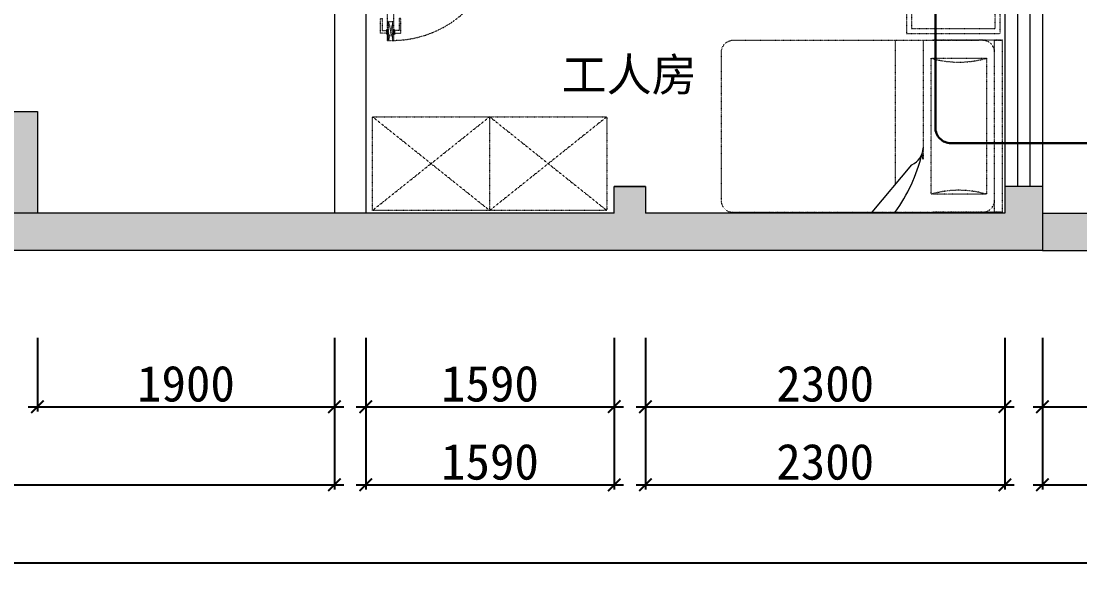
# Model space of a CAD drawing. Header units: millimetres. Extents: x -41640 to 3079702, y -5257903 to 68462.
# Drawn here: x 15878 to 22652, y 195 to 3707 of the extents above; entities that cross this region are included whole.
import ezdxf

# ---------------------------------------------------------------- set-up
doc = ezdxf.new("R2010")
doc.units = ezdxf.units.MM
doc.header["$LTSCALE"] = 10
doc.linetypes.add('ACAD_ISO03W100', pattern=[30, 12, -18])
doc.linetypes.add('CONTINOUS', pattern=[0])
doc.layers.get('0').update_dxf_attribs({"color": 255})
doc.layers.get('Defpoints').update_dxf_attribs({"color": 255})
for name, color, linetype, lineweight in [('1室外尺寸标注', 3, 'Continuous', 30), ('1强电插座布线图', 1, 'Continuous', 30), ('浅线', 251, 'CONTINOUS', 0)]:
    doc.layers.add(name, color=color, linetype=linetype, lineweight=lineweight)
doc.styles.get("Standard").update_dxf_attribs({"font": ''})
doc.styles.add('邓林', font='simhei.ttf')
doc.styles.get('Standard').set_extended_font_data('SimSun')
doc.dimstyles.get("Standard").update_dxf_attribs({"dimtxt": 0.18, "dimasz": 0.18, "dimexe": 0.18, "dimexo": 0.0625, "dimgap": 0.09, "dimtad": 0, "dimtih": 1, "dimtoh": 1, "dimdec": 4, "dimzin": 0, "dimdsep": 46, "dimtxsty": 'Standard', "dimcen": 0.09, "dimadec": 0, "dimazin": 0, "dimtfac": 1, "dimtdec": 4, "dimtofl": 0, "dimtmove": 0, "dimatfit": 3, "dimfxl": 1, "dimtolj": 1, "dimtzin": 0, "dimarcsym": 0})

# ---------------------------------------------------------------- blocks, each defined once
blk = doc.blocks.new('_ArchTick')
at = {"color": 0, "linetype": 'ByBlock', "const_width": 0.15}
blk.add_lwpolyline([(-0.5, -0.5), (0.5, 0.5)], dxfattribs=at)
blk = doc.blocks.new('*D286')
at = {"layer": '1室外尺寸标注', "color": 8, "lineweight": -2}
for p, q in [((18082.6, 1679), (18082.6, 1209)), ((19672.6, 1679), (19672.6, 1209)), ((18022.6, 1239), (19732.6, 1239))]:
    blk.add_line(p, q, dxfattribs=at)
at = {"layer": 'Defpoints', "color": 0, "lineweight": 30}
for p in [(18082.6, 1739, 0), (19672.6, 1739, 0), (19672.6, 1239)]:
    blk.add_point(p, dxfattribs=at)
at = {"layer": '1室外尺寸标注', "color": 8, "lineweight": -2, "xscale": 80, "yscale": 80, "zscale": 80, "rotation": 180}
blk.add_blockref('_ArchTick', (18082.6, 1239), dxfattribs=at)
at = {"layer": '1室外尺寸标注', "color": 8, "lineweight": -2, "xscale": 80, "yscale": 80, "zscale": 80}
blk.add_blockref('_ArchTick', (19672.6, 1239), dxfattribs=at)
at = {"layer": '1室外尺寸标注', "color": 45, "insert": (18877.6, 1385.3), "char_height": 230, "attachment_point": 5, "style": '邓林', "bg_fill": 3, "box_fill_scale": 1.1, "bg_fill_color": 256, "bg_fill_true_color": 13158600, "bg_fill_transparency": 7123904}
blk.add_mtext('1590', dxfattribs=at)
blk = doc.blocks.new('_Dot')
at = {"color": 0, "linetype": 'ByBlock', "lineweight": -2}
blk.add_line((-0.5, 0), (-1, 0), dxfattribs=at)
at = {"color": 0, "linetype": 'ByBlock', "const_width": 0.5}
blk.add_lwpolyline([(-0.25, 0, 1), (0.25, 0, 1)], format="xyb", close=True, dxfattribs=at)
blk = doc.blocks.new('DOT')
at = {"color": 0, "linetype": 'ByBlock'}
blk.add_line((-0.35, 0), (-1, 0), dxfattribs=at)
at = {"color": 0, "linetype": 'ByBlock', "const_width": 0.35}
blk.add_lwpolyline([(-0.175, 0, 1), (0.175, 0, 1)], format="xyb", close=True, dxfattribs=at)
blk = doc.blocks.new('*D287')
at = {"layer": '1室外尺寸标注', "color": 8, "lineweight": -2}
for p, q in [((19872.6, 1679), (19872.6, 1209)), ((22172.6, 1679), (22172.6, 1209)), ((19812.6, 1239), (22232.6, 1239))]:
    blk.add_line(p, q, dxfattribs=at)
at = {"layer": 'Defpoints', "color": 0, "lineweight": 30}
for p in [(19872.6, 1739, 0), (22172.6, 1739, 0), (22172.6, 1239)]:
    blk.add_point(p, dxfattribs=at)
at = {"layer": '1室外尺寸标注', "color": 8, "lineweight": -2, "xscale": 80, "yscale": 80, "zscale": 80, "rotation": 180}
blk.add_blockref('_ArchTick', (19872.6, 1239), dxfattribs=at)
at = {"layer": '1室外尺寸标注', "color": 8, "lineweight": -2, "xscale": 80, "yscale": 80, "zscale": 80}
blk.add_blockref('_ArchTick', (22172.6, 1239), dxfattribs=at)
at = {"layer": '1室外尺寸标注', "color": 45, "insert": (21022.6, 1385.3), "char_height": 230, "attachment_point": 5, "style": '邓林', "bg_fill": 3, "box_fill_scale": 1.1, "bg_fill_color": 256, "bg_fill_true_color": 13158600, "bg_fill_transparency": 4930792}
blk.add_mtext('2300', dxfattribs=at)
blk = doc.blocks.new('*D288')
at = {"layer": '1室外尺寸标注', "color": 8, "lineweight": -2}
for p, q in [((22412.6, 1679), (22412.6, 1209)), ((24232.6, 1679), (24232.6, 1209)), ((22352.6, 1239), (24292.6, 1239))]:
    blk.add_line(p, q, dxfattribs=at)
at = {"layer": 'Defpoints', "color": 0, "lineweight": 30}
for p in [(22412.6, 1739, 0), (24232.6, 1739, 0), (24232.6, 1239)]:
    blk.add_point(p, dxfattribs=at)
at = {"layer": '1室外尺寸标注', "color": 8, "lineweight": -2, "xscale": 80, "yscale": 80, "zscale": 80, "rotation": 180}
blk.add_blockref('_ArchTick', (22412.6, 1239), dxfattribs=at)
at = {"layer": '1室外尺寸标注', "color": 8, "lineweight": -2, "xscale": 80, "yscale": 80, "zscale": 80}
blk.add_blockref('_ArchTick', (24232.6, 1239), dxfattribs=at)
at = {"layer": '1室外尺寸标注', "color": 45, "insert": (23322.6, 1385.3), "char_height": 230, "attachment_point": 5, "style": '邓林', "bg_fill": 3, "box_fill_scale": 1.1, "bg_fill_color": 256, "bg_fill_true_color": 13158600, "bg_fill_transparency": 4930792}
blk.add_mtext('1820', dxfattribs=at)
blk = doc.blocks.new('*D290')
at = {"layer": '1室外尺寸标注', "color": 8, "lineweight": -2}
for p, q in [((15982.6, 1679), (15982.6, 1209)), ((17882.6, 1679), (17882.6, 1209)), ((15922.6, 1239), (17942.6, 1239))]:
    blk.add_line(p, q, dxfattribs=at)
at = {"layer": 'Defpoints', "color": 0, "lineweight": 30}
for p in [(15982.6, 1739, 0), (17882.6, 1739, 0), (17882.6, 1239)]:
    blk.add_point(p, dxfattribs=at)
at = {"layer": '1室外尺寸标注', "color": 8, "lineweight": -2, "xscale": 80, "yscale": 80, "zscale": 80, "rotation": 180}
blk.add_blockref('_ArchTick', (15982.6, 1239), dxfattribs=at)
at = {"layer": '1室外尺寸标注', "color": 8, "lineweight": -2, "xscale": 80, "yscale": 80, "zscale": 80}
blk.add_blockref('_ArchTick', (17882.6, 1239), dxfattribs=at)
at = {"layer": '1室外尺寸标注', "color": 45, "insert": (16932.6, 1385.3), "char_height": 230, "attachment_point": 5, "style": '邓林', "bg_fill": 3, "box_fill_scale": 1.1, "bg_fill_color": 256, "bg_fill_true_color": 13158600, "bg_fill_transparency": 7112064}
blk.add_mtext('1900', dxfattribs=at)
blk = doc.blocks.new('*D294')
at = {"layer": '1室外尺寸标注', "color": 8, "lineweight": -2}
for p, q in [((13182.6, 1679), (13182.6, 709)), ((17882.6, 1679), (17882.6, 709)), ((13122.6, 739), (17942.6, 739))]:
    blk.add_line(p, q, dxfattribs=at)
at = {"layer": 'Defpoints', "color": 0, "lineweight": 30}
for p in [(13182.6, 1739, 0), (17882.6, 1739, 0), (17882.6, 739)]:
    blk.add_point(p, dxfattribs=at)
at = {"layer": '1室外尺寸标注', "color": 8, "lineweight": -2, "xscale": 80, "yscale": 80, "zscale": 80, "rotation": 180}
blk.add_blockref('_ArchTick', (13182.6, 739), dxfattribs=at)
at = {"layer": '1室外尺寸标注', "color": 8, "lineweight": -2, "xscale": 80, "yscale": 80, "zscale": 80}
blk.add_blockref('_ArchTick', (17882.6, 739), dxfattribs=at)
at = {"layer": '1室外尺寸标注', "color": 45, "insert": (15532.6, 885.3), "char_height": 230, "attachment_point": 5, "style": '邓林', "bg_fill": 3, "box_fill_scale": 1.1, "bg_fill_color": 256, "bg_fill_true_color": 13158600, "bg_fill_transparency": 7082544}
blk.add_mtext('4700', dxfattribs=at)
blk = doc.blocks.new('*D295')
at = {"layer": '1室外尺寸标注', "color": 8, "lineweight": -2}
for p, q in [((18082.6, 1679), (18082.6, 709)), ((19672.6, 1679), (19672.6, 709)), ((18022.6, 739), (19732.6, 739))]:
    blk.add_line(p, q, dxfattribs=at)
at = {"layer": 'Defpoints', "color": 0, "lineweight": 30}
for p in [(18082.6, 1739, 0), (19672.6, 1739, 0), (19672.6, 739)]:
    blk.add_point(p, dxfattribs=at)
at = {"layer": '1室外尺寸标注', "color": 8, "lineweight": -2, "xscale": 80, "yscale": 80, "zscale": 80, "rotation": 180}
blk.add_blockref('_ArchTick', (18082.6, 739), dxfattribs=at)
at = {"layer": '1室外尺寸标注', "color": 8, "lineweight": -2, "xscale": 80, "yscale": 80, "zscale": 80}
blk.add_blockref('_ArchTick', (19672.6, 739), dxfattribs=at)
at = {"layer": '1室外尺寸标注', "color": 45, "insert": (18877.6, 885.3), "char_height": 230, "attachment_point": 5, "style": '邓林', "bg_fill": 3, "box_fill_scale": 1.1, "bg_fill_color": 256, "bg_fill_true_color": 13158600, "bg_fill_transparency": 4930276}
blk.add_mtext('1590', dxfattribs=at)
blk = doc.blocks.new('*D296')
at = {"layer": '1室外尺寸标注', "color": 8, "lineweight": -2}
for p, q in [((19872.6, 1679), (19872.6, 709)), ((22172.6, 1679), (22172.6, 709)), ((19812.6, 739), (22232.6, 739))]:
    blk.add_line(p, q, dxfattribs=at)
at = {"layer": 'Defpoints', "color": 0, "lineweight": 30}
for p in [(19872.6, 1739, 0), (22172.6, 1739, 0), (22172.6, 739)]:
    blk.add_point(p, dxfattribs=at)
at = {"layer": '1室外尺寸标注', "color": 8, "lineweight": -2, "xscale": 80, "yscale": 80, "zscale": 80, "rotation": 180}
blk.add_blockref('_ArchTick', (19872.6, 739), dxfattribs=at)
at = {"layer": '1室外尺寸标注', "color": 8, "lineweight": -2, "xscale": 80, "yscale": 80, "zscale": 80}
blk.add_blockref('_ArchTick', (22172.6, 739), dxfattribs=at)
at = {"layer": '1室外尺寸标注', "color": 45, "insert": (21022.6, 885.3), "char_height": 230, "attachment_point": 5, "style": '邓林', "bg_fill": 3, "box_fill_scale": 1.1, "bg_fill_color": 256, "bg_fill_true_color": 13158600, "bg_fill_transparency": 4930276}
blk.add_mtext('2300', dxfattribs=at)
blk = doc.blocks.new('*D297')
at = {"layer": '1室外尺寸标注', "color": 8, "lineweight": -2}
for p, q in [((22412.6, 1679), (22412.6, 709)), ((24232.6, 1679), (24232.6, 709)), ((22352.6, 739), (24292.6, 739))]:
    blk.add_line(p, q, dxfattribs=at)
at = {"layer": 'Defpoints', "color": 0, "lineweight": 30}
for p in [(22412.6, 1739, 0), (24232.6, 1739, 0), (24232.6, 739)]:
    blk.add_point(p, dxfattribs=at)
at = {"layer": '1室外尺寸标注', "color": 8, "lineweight": -2, "xscale": 80, "yscale": 80, "zscale": 80, "rotation": 180}
blk.add_blockref('_ArchTick', (22412.6, 739), dxfattribs=at)
at = {"layer": '1室外尺寸标注', "color": 8, "lineweight": -2, "xscale": 80, "yscale": 80, "zscale": 80}
blk.add_blockref('_ArchTick', (24232.6, 739), dxfattribs=at)
at = {"layer": '1室外尺寸标注', "color": 45, "insert": (23322.6, 885.3), "char_height": 230, "attachment_point": 5, "style": '邓林', "bg_fill": 3, "box_fill_scale": 1.1, "bg_fill_color": 256, "bg_fill_true_color": 13158600, "bg_fill_transparency": 7087568}
blk.add_mtext('1820', dxfattribs=at)
blk = doc.blocks.new('*D298')
at = {"layer": '1室外尺寸标注', "color": 8, "lineweight": -2}
for p, q in [((2982.3, 1679), (2982.3, 209)), ((24232.6, 1679), (24232.6, 209)), ((2922.3, 239), (24292.6, 239))]:
    blk.add_line(p, q, dxfattribs=at)
at = {"layer": 'Defpoints', "color": 0, "lineweight": 30}
for p in [(2982.3, 1739, 0), (24232.6, 1739, 0), (24232.6, 239)]:
    blk.add_point(p, dxfattribs=at)
at = {"layer": '1室外尺寸标注', "color": 8, "lineweight": -2, "xscale": 80, "yscale": 80, "zscale": 80, "rotation": 180}
blk.add_blockref('_ArchTick', (2982.3, 239), dxfattribs=at)
at = {"layer": '1室外尺寸标注', "color": 8, "lineweight": -2, "xscale": 80, "yscale": 80, "zscale": 80}
blk.add_blockref('_ArchTick', (24232.6, 239), dxfattribs=at)
at = {"layer": '1室外尺寸标注', "color": 45, "insert": (13607.4, 385.3), "char_height": 230, "attachment_point": 5, "style": '邓林', "bg_fill": 3, "box_fill_scale": 1.1, "bg_fill_color": 256, "bg_fill_true_color": 13158600, "bg_fill_transparency": 4930276}
blk.add_mtext('21250', dxfattribs=at)

msp = doc.modelspace()

# ---------------------------------------------------------------- hatches: boundary and pattern name
at = {"layer": '浅线'}
h = msp.add_hatch(color=256, dxfattribs=at)
h.paths.add_polyline_path([(15982.6, 4979), (13182.6, 4979), (13182.6, 4779), (15782.6, 4779), (15782.6, 4129), (15982.6, 4129)])
h.paths.add_polyline_path([(15982.6, 3129), (15782.6, 3129), (15782.6, 2479), (15982.6, 2479)])
for points in [[(22412.6, 2649), (22172.6, 2649), (22172.6, 2479), (2982.3, 2479), (2982.3, 3429), (2742.3, 3429), (2742.3, 2239), (22412.6, 2239)], [(19872.6, 2649), (19672.6, 2649), (19672.6, 2479), (19872.6, 2479)], [(24472.6, 2479), (22412.6, 2479), (22412.6, 2239), (24472.6, 2239)]]:
    msp.add_hatch(color=256, dxfattribs=at).paths.add_polyline_path(points)

# ---------------------------------------------------------------- linework, layer by layer
at = {"layer": '1强电插座布线图', "linetype": 'Continuous', "lineweight": 30, "elevation": 0}
msp.add_lwpolyline([(23716.7, 2926), (21827.3, 2926, -0.414214), (21727.3, 3026), (21727.3, 4249)], format="xyb", dxfattribs=at)
at = {"layer": '浅线', "ltscale": 0.5}
for p, q in [((17882.6, 5999), (17882.6, 2479)), ((18082.6, 5999), (18082.6, 2479)), ((22172.6, 4079), (22172.6, 2649)), ((22252.6, 4079), (22252.6, 2649)), ((22332.6, 4079), (22332.6, 2649)), ((22412.6, 4079), (22412.6, 2649)), ((15782.6, 3129), (15982.6, 3129)), ((15982.6, 3129), (15982.6, 2479)), ((22172.6, 2649), (22172.6, 2479)), ((22412.6, 2649), (22412.6, 2239)), ((22412.6, 2479), (24472.6, 2479)), ((22412.6, 2239), (24472.6, 2239))]:
    msp.add_line(p, q, dxfattribs=at)
at = {"layer": '浅线', "linetype": 'ACAD_ISO03W100', "ltscale": 0.01}
for p, q in [((18222.6, 3584.1), (18222.6, 4284.1)), ((18262.6, 3584.1), (18262.6, 4284.1)), ((18222.6, 3712.1), (18222.6, 3584.1)), ((18222.6, 3712.1), (18222.6, 3584.1)), ((18223.1, 3584.1), (18223.1, 3712.1)), ((18262.1, 3702.1), (18223.1, 3702.1)), ((18228.6, 3584.1), (18228.6, 3702.1)), ((18256.6, 3702.1), (18228.6, 3584.1)), ((18228.6, 3702.1), (18256.6, 3584.1)), ((18256.6, 3584.1), (18256.6, 3702.1)), ((18262.1, 3584.1), (18262.1, 3712.1)), ((18262.6, 3584.1), (18262.6, 3712.1)), ((18262.6, 3584.1), (18262.6, 3712.1)), ((18222.6, 3584.1), (18262.6, 3584.1)), ((22029.7, 3584.4), (20433.1, 3583.2)), ((21470.9, 3584.4), (21470.9, 2662.6)), ((21648.7, 3584.4), (21648.7, 2823.8)), ((22156.7, 3584.4), (21706.7, 3584.4)), ((22105.9, 3584.4), (22156.7, 3584.4)), ((22105.9, 2484.8), (22105.9, 3584.4)), ((22105.9, 3584.4), (22156.7, 3584.4)), ((22156.7, 2484.8), (22156.7, 3584.4)), ((20356.9, 3507), (20356.9, 2559.8)), ((21699.5, 2599.1), (21699.5, 3470.1)), ((21699.5, 3470.1), (22055.1, 3470.1)), ((22055.1, 3470.1), (22055.1, 2599.1)), ((22055.1, 2599.1), (21699.5, 2599.1)), ((20433.1, 2483.6), (22029.7, 2484.8)), ((22156.7, 2484.8), (21706.7, 2484.8)), ((22105.9, 2484.8), (22156.7, 2484.8))]:
    msp.add_line(p, q, dxfattribs=at)
at = {"layer": '浅线'}
for p, q in [((21322, 2485.1), (21577, 2787.9)), ((19872.6, 2649), (19672.6, 2649)), ((22412.6, 2649), (22172.6, 2649)), ((19672.6, 2479), (2982.3, 2479)), ((22172.6, 2479), (19872.6, 2479)), ((22412.6, 2239), (2742.3, 2239))]:
    msp.add_line(p, q, dxfattribs=at)
at = {"layer": '浅线', "linetype": 'ACAD_ISO03W100', "ltscale": 0.01, "elevation": 0}
for points in [[(22142.7, 3627.5), (22142.7, 4227.5), (21542.7, 4227.5), (21542.7, 3627.5)], [(22109.7, 3660.5), (22109.7, 4194.5), (21575.7, 4194.5), (21575.7, 3660.5)]]:
    msp.add_lwpolyline(points, close=True, dxfattribs=at)
at = {"layer": '浅线', "linetype": 'ACAD_ISO03W100', "ltscale": 0.01}
for points in [[(18187.6, 3630.2), (18177.6, 3630.2), (18177.6, 3723.6), (18187.6, 3723.6), (18187.6, 3648), (18217.6, 3648), (18217.6, 3630.2)], [(18297.6, 3630.2), (18307.6, 3630.2), (18307.6, 3723.6), (18297.6, 3723.6), (18297.6, 3648), (18267.6, 3648), (18267.6, 3630.2)], [(18222.6, 3656.9), (18222.6, 3621.3), (18217.6, 3621.3), (18217.6, 3656.9)], [(18267.6, 3656.9), (18267.6, 3621.3), (18262.6, 3621.3), (18262.6, 3656.9)]]:
    msp.add_lwpolyline(points, close=True, dxfattribs=at)
at = {"layer": '浅线', "linetype": 'ACAD_ISO03W100', "ltscale": 0.01, "elevation": 0}
for points in [[(18125.6, 3095.1), (19625.6, 3095.1), (19625.6, 2495.1), (18125.6, 2495.1), (18125.6, 3095.1)], [(19625.6, 3095.1), (18875.6, 2495.1), (18125.6, 3095.1)], [(18125.6, 2495.1), (18875.6, 3095.1), (19625.6, 2495.1)], [(18875.6, 3095.1), (18875.6, 2495.1)]]:
    msp.add_lwpolyline(points, dxfattribs=at)
at = {"layer": '浅线', "ltscale": 0.5}
msp.add_lwpolyline([(19672.6, 2479), (19672.6, 2649), (19872.6, 2649), (19872.6, 2479)], dxfattribs=at)
at = {"layer": '浅线', "linetype": 'ACAD_ISO03W100', "ltscale": 0.01}
for centre, radius, start, end in [((18254.6, 4260.4), 676.3, 270.16206, 1.95671), ((20433.1, 3507), 76.2, 90, 180), ((22029.7, 3508.2), 76.2, 0, 90), ((21877.3, 4079.7), 635, 253.73979, 286.2602), ((21877.3, 1989.5), 635, 73.73979, 106.2602), ((20433.1, 2559.8), 76.2, 180, 270), ((22029.7, 2561), 76.2, 270, 0)]:
    msp.add_arc(centre, radius, start, end, dxfattribs=at)
at = {"layer": '浅线'}
for centre, radius, start, end in [((20634.8, 3092.6), 1033.6, 323.97977, 346.6072), ((21529.6, 2897.1), 119.1, 293.42451, 358.12012), ((21697.5, 2853.4), 57.1, 180.23953, 211.25046)]:
    msp.add_arc(centre, radius, start, end, dxfattribs=at)

# ---------------------------------------------------------------- texts
at = {"layer": '浅线', "linetype": 'ByBlock', "style": '邓林'}
msp.add_text('工人房', height=211.2, dxfattribs=at).set_placement((19336.3, 3259.2))

# ---------------------------------------------------------------- dimensions: what is measured, and where the dimension line sits
at = {"layer": '1室外尺寸标注', "color": 45}
for base, p1, p2, picture, middle in [((17882.6, 1239, 0), (15982.6, 1739), (17882.6, 1739), '*D290', (16932.6, 1385.3, 0)), ((19672.6, 1239, 0), (18082.6, 1739), (19672.6, 1739), '*D286', (18877.6, 1385.3, 0)), ((22172.6, 1239, 0), (19872.6, 1739), (22172.6, 1739), '*D287', (21022.6, 1385.3, 0)), ((24232.6, 1239, 0), (22412.6, 1739), (24232.6, 1739), '*D288', (23322.6, 1385.3, 0))]:
    dim = msp.add_linear_dim(base=base, p1=p1, p2=p2, dimstyle='Standard', override={"dimtxt": 230, "dimasz": 80, "dimexe": 30, "dimexo": 60, "dimgap": 30, "dimtad": 1, "dimtih": 0, "dimtoh": 0, "dimdec": 0, "dimzin": 8, "dimdsep": 44, "dimtxsty": '邓林', "dimblk": 'ArchTick', "dimcen": 2.5, "dimdle": 60, "dimclrd": 8, "dimclre": 8, "dimclrt": 45, "dimtdec": 0, "dimtofl": 1, "dimtmove": 1, "dimldrblk": 'Dot', "dimfxl": 5, "dimtfill": 1, "dimtolj": 0, "dimtzin": 8}, dxfattribs=at)
    dim.commit()
    dim.dimension.update_dxf_attribs({"geometry": picture, "text_midpoint": middle})

# ---------------------------------------------------------------- next in the draw order: dimensions: what is measured, and where the dimension line sits
for base, p1, p2, picture, middle in [((17882.6, 739, 0), (13182.6, 1739), (17882.6, 1739), '*D294', (15532.6, 885.3, 0)), ((19672.6, 739, 0), (18082.6, 1739), (19672.6, 1739), '*D295', (18877.6, 885.3, 0)), ((22172.6, 739, 0), (19872.6, 1739), (22172.6, 1739), '*D296', (21022.6, 885.3, 0)), ((24232.6, 739, 0), (22412.6, 1739), (24232.6, 1739), '*D297', (23322.6, 885.3, 0))]:
    dim = msp.add_linear_dim(base=base, p1=p1, p2=p2, dimstyle='Standard', override={"dimtxt": 230, "dimasz": 80, "dimexe": 30, "dimexo": 60, "dimgap": 30, "dimtad": 1, "dimtih": 0, "dimtoh": 0, "dimdec": 0, "dimzin": 8, "dimdsep": 44, "dimtxsty": '邓林', "dimblk": 'ArchTick', "dimcen": 2.5, "dimdle": 60, "dimclrd": 8, "dimclre": 8, "dimclrt": 45, "dimtdec": 0, "dimtofl": 1, "dimtmove": 1, "dimldrblk": 'Dot', "dimfxl": 5, "dimtfill": 1, "dimtolj": 0, "dimtzin": 8}, dxfattribs=at)
    dim.commit()
    dim.dimension.update_dxf_attribs({"geometry": picture, "text_midpoint": middle})

# ---------------------------------------------------------------- next in the draw order: dimensions: what is measured, and where the dimension line sits
dim = msp.add_linear_dim(base=(24232.6, 239, 0), p1=(2982.3, 1739), p2=(24232.6, 1739), dimstyle='Standard', override={"dimtxt": 230, "dimasz": 80, "dimexe": 30, "dimexo": 60, "dimgap": 30, "dimtad": 1, "dimtih": 0, "dimtoh": 0, "dimdec": 0, "dimzin": 8, "dimdsep": 44, "dimtxsty": '邓林', "dimblk": 'ArchTick', "dimcen": 2.5, "dimdle": 60, "dimclrd": 8, "dimclre": 8, "dimclrt": 45, "dimtdec": 0, "dimtofl": 1, "dimtmove": 1, "dimldrblk": 'Dot', "dimfxl": 5, "dimtfill": 1, "dimtolj": 0, "dimtzin": 8}, dxfattribs=at)
dim.commit()
dim.dimension.update_dxf_attribs({"geometry": '*D298', "text_midpoint": (13607.4, 385.3, 0)})

doc.saveas('drawing.dxf')
